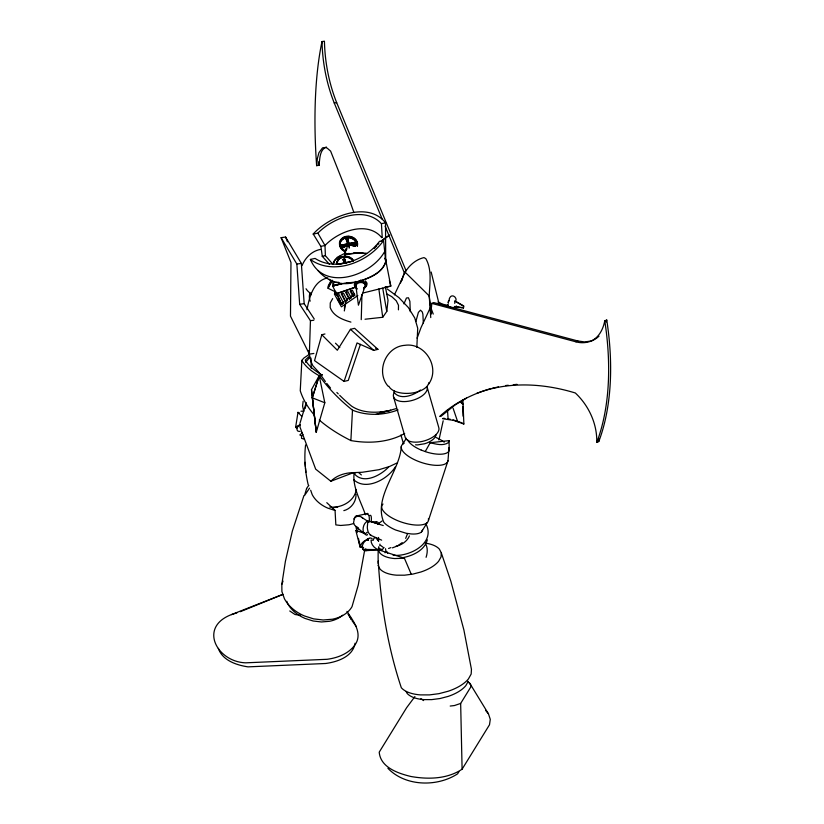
<?xml version="1.0" encoding="UTF-8"?>
<svg xmlns="http://www.w3.org/2000/svg" width="824" height="824" viewBox="0 0 824 824"><rect width="100%" height="100%" fill="white"/><g stroke="black" fill="none" stroke-linecap="round" stroke-linejoin="round"><path stroke-width="1.24" d="M378.123 563.503L378.134 549.659L404.409 558.229L411.279 574.318M299.246 412.762L297.989 412.361L295.651 427.069L296.722 428.439M356.009 494.287C356.39 501.631 350.973 508.841 343.835 510.643M598.78 438.502L598.739 441.561L596.751 442.375C597.276 423.876 588.748 405.521 575.327 392.986C543.418 383.201 508.12 381.203 476.581 393.439M398.425 309.845L398.497 305.271L396.241 300.791L391.812 296.681L386.569 293.808M369.451 521.108L369.204 516.586L367.679 513.465L355.525 516.215L353.908 519.017M361.242 319.65L361.952 294.59M313.862 353.465L309.361 354.104L310.442 320.701L299.668 304.293L296.856 264.041L281.097 237.673L285.588 237.044L301.347 263.402L304.169 303.654L314.263 319.032M378.525 537.444L378.484 541.45M423.32 322.977L422.887 314.181L422.259 311.925L420.477 310.174L418.396 312.368L415.863 321.545M416.831 347.347L417.716 328.23L414.75 317.971L408.344 307.527L398.929 297.618L387.146 288.905M309.587 354.124L303.829 358.079L301.862 360.376L300.255 390.761A167.138 90.249 3 0 0 314.408 415.142M301.872 360.376A179.292 58.895 -5.4 0 0 317.23 374.601L319.197 375.713L322.246 374.889L319.197 375.713L311.493 389.659L316.22 432.044L316.354 429.479M319.053 378.288L319.197 375.713L321.473 378.752A179.292 127.586 14.5 0 0 352.497 410.167C367.071 416.058 383.479 415.44 398.054 409.919M312.275 397.755L319.197 375.713L324.811 402.761L316.292 432.116L316.498 428.274M319.135 378.36L319.269 375.785L321.298 375.229L319.279 375.785L312.348 397.838L316.292 432.116M404.677 433.537C388.475 442.55 368.853 443.765 350.88 440.562L352.487 410.177M359.449 542.038L359.522 543.747M379.936 544.108L379.802 545.776M449.214 300.997L449.348 298.484M454.714 303.366L454.93 300.925L463.634 305.889L463.438 308.022L455.816 306.868M463.438 308.022L463.634 305.889M410.259 311.699L409.899 301.399L408.436 297.783L406.448 298L403.925 303.901M425.174 543.14A34.423 16.326 -12.3 0 1 439.388 549.155L441.293 552.842L450.913 581.414L463.881 629.938L471.452 669.366L471.163 674.063L468.434 678.924A34.783 16.49 -12.3 0 1 448.184 691.243L438.955 693.664L429.469 694.9L420.384 694.889A39.336 18.653 -12.3 0 1 401.319 687.731C387.754 647.149 380.729 603.848 378.267 561.113M441.293 552.842L441.046 556.952L438.656 561.206A30.437 14.43 -12.3 0 1 420.93 571.99L412.855 574.101L404.553 575.193L396.602 575.183A34.423 16.326 -12.3 0 1 379.916 568.921L378.02 565.233M431.488 307.228L431.735 303.387L433.712 302.573L577.83 340.971L584.731 341.929L591.045 341.012M355.051 643.225C353.012 656.646 337.377 661.95 325.583 663.495L248.045 666.863C236.509 665.143 222.48 660.467 218.329 648.395M326.417 147.012C319.516 149.7 319.836 159.104 319.063 165.284L316.643 165.675L317.415 158.321L318.96 152.625L322.534 147.867L325.562 147.486L327.2 148.155L330.63 151.142L345.596 188.861L353.887 212.561M355.041 286.309L355.711 287.113L336.45 293.808L332.628 285.949L332.968 281.499M335.852 285.156L333.576 285.753L333.741 283.528M344.422 308.475L344.731 304.756M305.58 444.97C304.015 458.298 305.127 471.936 308.258 484.965M371.233 521.726C371.387 520.243 371.882 514.001 369.719 515.381M357.832 295.558L341.394 306.816L334.493 294.219L336.45 293.808L336.594 292.427L328.076 288.287L328.374 285.598L331.217 280.273M334.843 290.985L334.493 294.219L355.556 287.113L356.133 287.731M341.744 304.272L336.903 294.302L341.744 304.272L343.618 302.985L343.752 301.78L341.764 304.087M345.503 301.697L341.229 293.869L343.454 293.128L347.388 300.41L345.503 301.697L341.394 292.427M351.374 295.816L351.148 297.825L349.263 299.112L346.338 292.005M353.033 296.537L350.128 290.913L352.353 290.172L354.917 295.25L353.033 296.537L353.166 295.291L350.767 290.45M354.65 285.743L355.659 281.437M360.912 279.82L360.819 280.706L357.832 281.509M344.339 263.113L344.473 261.919M310.751 295.147L310.998 292.953M365.032 319.228L382.727 317.271L386.765 311.462L388.032 300.307L385.375 286.917M428.449 520.459L447.988 460.719L448.998 447.628M300.173 425.328L299.967 427.038L315.674 469.144L330.846 481.257L353.496 472.646L362.323 472.255L378.947 469.701L389.35 466.569L396.777 463.088M364.682 550.133L358.265 585.019L352.013 606.68A34.783 25.492 11.3 0 1 332.381 619.226L323.173 619.988L313.625 618.875L304.386 615.94A39.336 28.83 11.3 0 1 284.445 598.77L281.901 591.56L281.829 584.391L285.392 561.371L292.335 531.13L303.953 495.554M348.923 245.614C347.924 244.213 346.183 246.098 348.192 243.997M340.374 246.407L340.683 247.262L347.852 245.799M344.587 254.544L346.338 248.57L344.587 254.544L355.484 253.328L366.628 253.421L355.515 253.102L344.617 254.317L344.545 259.179M347.079 254.029L349.005 253.359M346.307 263.371L346.193 262.31L344.916 262.423M355.484 253.328L362.993 252.937M375.899 246.469L375.857 246.695A65.642 56.197 6.9 0 1 376.815 245.603M303.139 401.257L302.583 406.067L303.716 411.186M344.319 310.957L345.792 302.367M346.605 249.806L347.44 244.965L349.005 244.646L349.273 247.066M299.905 423.474L306.24 402.617M443.178 420.786L438.945 439.975M373.313 539.802L374.148 538.01L376.187 537.722M384.046 547.476L382.326 549.629L365.732 550.679L363.569 550.113L362.55 547.991M356.277 489.662C354.341 501.548 340.971 508.418 329.734 507.018M606.258 321.968L606.732 320L604.754 320.824C603.281 328.714 599.378 336.862 591.941 340.673M426.09 557.323C427.481 552.976 427.924 548.115 425.648 543.964M355.154 285.835C355.391 278.697 370.718 281.808 364.301 287.772M355.875 285.815C356.565 281.334 366.052 281.283 365.063 286.361L358.43 305.189L355.875 285.815L356.421 287.38M448.689 300.43L448.132 302.635L448.277 302.048M367.38 534.282L367.226 534.869A4.965 1.586 59.6 0 1 365.65 534.652L364.033 532.974M306.971 309.69C309.412 297.124 313.264 280.912 327.849 277.822M354.135 472.924C352.27 487.242 360.891 501.404 365.434 514.794M427.357 539.802C424.607 550.257 413.092 555.582 403.317 557.57M324.944 333.978L321.803 334.74L314.531 360.634L344.072 381.419L348.264 380.41L360.428 344.329M342.228 246.809A1.37 1.133 16 0 0 343.052 247.643L343.618 247.252A53.385 43.785 16.8 0 0 346.152 245.943M305.076 408.56L306.085 405.12M402.04 280.315C404.182 269.922 413.648 259.879 424.01 257.603L425.833 258.654C432.198 269.819 429.675 283.672 429.222 295.94L404.759 271.827L400.526 282.951M401.298 446.505C399.949 471.081 373.025 497.5 383.829 522.323A22.001 8.508 18.1 0 0 395.633 529.997L406.201 533.262L411.248 533.952A20.744 8.024 18.1 0 0 421.517 531.871L427.213 522.643M360.49 544.839L360.582 547.321L363.59 547.414M347.996 244.285C347.007 242.72 350.406 243.214 348.902 244.687A53.385 45.897 -3.6 0 0 349.891 244.986M344.072 381.419L357.049 342.928L373.746 350.354L377.938 349.345L354.629 328.312L350.437 329.322L337.325 350.241L321.803 334.74M348.109 244.46A55.393 49.265 19.8 0 1 346.039 238.836L346.08 238.723A55.373 49.265 19.8 0 0 348.099 244.357L348.933 244.141A53.406 47.009 18.3 0 0 347.646 238.548L347.749 239.125A53.385 46.978 18.2 0 1 348.933 244.254L348.768 245.15M407.437 533.89L405.676 538.391M306.61 488.508L304.53 495.512L309.525 488.189M281.829 584.391L283.034 581.074M417.109 338.211L421.012 327.622L430.612 307.064L433.239 314.078M436.143 434.938L435.299 436.936A14.276 7.097 -16.1 0 1 424.7 443.745L417.706 444.888A13.689 6.808 -16.1 0 1 415.574 444.806M394.408 294.868L401.999 278.924M409.415 535.919C407.138 541.419 401.587 545.035 395.922 546.291M347.872 244.151L348.222 245.202M344.731 263.33L346.224 263.196M331.928 281.066L334.946 282.076M302.078 265.513C305.292 257.716 311.905 250.929 320.454 249.445M421.517 531.871L422.537 529.956M428.449 384.365C440.686 367.803 425.236 342.259 404.965 345.308C385.694 346.513 375.507 371.748 388.125 386.24M328.23 286.948L331.619 280.737M332.649 298.618L330.259 302.944L330.187 307.507C333.287 316.179 342.774 319.753 350.911 322.102M430.21 442.704C435.958 444.115 442.89 446.186 448.266 442.704L449.07 440.644L430.21 442.704L425.256 451.552M328.076 288.287L332.566 280.273M468.217 681.376L465.828 685.63A30.437 14.43 -12.3 0 1 448.102 696.414L440.026 698.525L431.724 699.617L423.783 699.607A34.423 16.326 -12.3 0 1 407.087 693.345L406.139 691.501M333.586 262.217L337.274 257.263L344.133 253.658M305.642 362.385L309.546 357.544M414.915 696.558L406.613 707.723L379.215 752.158C380.461 767.505 398.167 773.406 410.898 776.486C428.017 779.514 447.195 779.164 462.099 769.194L460.657 703.439L470.792 687L470.762 684.929L467.764 681.355M458.937 771.676L457.598 773.839C437.122 787.188 405.284 786.529 387.919 768.308M462.099 769.194L489.507 724.76L490.28 719.342L488.467 713.872L469.443 682.766M333.576 262.053L335.018 259.756L340.333 256.027M295.651 427.069L300.358 424.494M374.281 248.601L375.239 247.282M402.524 444.321L406.376 438.265M395.335 466.868C387.723 479.341 365.856 491.279 353.599 479.63M320.886 246.263L322.266 256.315L329.404 264.257M384.355 252.082C370.79 275.947 324.007 291.881 310.37 259.406L315.087 258.427C335.77 271.889 365.774 259.828 379.493 241.36L383.582 240.515L385.714 261.641C382.799 271.971 371.593 276.648 362.457 280.253M381.79 237.683C367.442 220.162 338.231 231.359 325.006 245.5L320.814 246.366L313.223 233.995C329.003 216.465 367.968 200.356 385.529 222.82L385.714 261.641L385.138 258.067M383.582 240.515C368.596 262.125 333.483 276.122 310.421 259.498M355.391 284.888C357.503 279.243 370.233 282.828 364.26 288.142M365.063 286.361L363.765 287.813M366.021 285.907L366.814 282.725L365.32 280.902M366.845 514.166L367.679 513.465M332.824 263.659L334.163 261.826M332.824 264.02L334.235 262.351M302.902 434.361L301.533 436.627L301.574 438.389L304.18 439.13M449.585 298.133C451.171 293.797 456.28 296.238 456.136 300.204M390.885 547.6L388.588 548.496M345.596 300.884L347.584 298.587M349.376 298.113L350.705 296.589M353.166 295.291L354.495 293.756M367.133 532.304L365.444 533.725L363.981 533.478L355.834 526.371A6.448 6.18 -48 0 1 353.568 522.673L354.382 518.492A4.893 4.686 -48 0 1 357.801 516.267L360.572 516.596L369.121 522.179M388.64 466.992C381.018 475.201 364.507 484.193 355.103 474.645L354.835 472.863M313.141 234.109L317.868 233.13C332.958 217.629 364.496 205.485 381.43 223.675L382.223 237.394M439.625 416.481C454.158 403.008 472.307 393.944 491.248 388.454M440.696 416.511L455.054 404.965L466.477 398.136M330.857 481.247C336.8 475.273 345.297 472.77 353.548 472.595M598.976 336.182C592.94 341.929 583.866 344.144 575.852 341.795L431.735 303.387M402.225 542.625L397.539 545.921L392.399 547.878M299.576 425.236C296.393 426.41 295.548 432.178 300.039 431.457M309.628 355.989L305.241 360.067L305.951 361.221A176.202 57.886 -5.4 0 0 320.237 373.849L320.804 374.168M374.632 522.88L377.392 521.922L378.844 523.25M420.436 390.02C413.72 395.345 400.567 400.433 394.181 392.564L394.13 390.566M379.493 522.89L382.048 520.995M302.346 432.682L299.854 434.959L301.193 435.731M366.289 540.05C363.477 541.934 361.169 546.127 362.787 549.402L378.422 549.659L379.102 548.763L378.669 546.786M365.877 548.959L364.126 549.855M345.112 263.268L346.142 263.289M367.226 539.061L369.966 537.918L372.129 538.484M363.518 288.822C377.124 278.718 344.813 279.254 357.307 289.008M282.467 594.526L231.441 614.601C198.1 627.27 217.124 661.95 245.717 662.826L327.179 659.293C337.809 657.851 348.779 653.679 355.185 644.636C362.951 633.141 353.238 620.894 346.966 611.408M343.052 247.643L343.155 247.602A53.406 43.826 16.8 0 0 346.101 246.067M377.783 524.311L379.503 524.383M460.657 703.439L454.385 705.56L450.203 706.044M575.852 341.795L577.83 340.971M240.299 611.686L282.92 594.392M347.8 244.192L348.933 244.141M396.169 408.601L375.765 414.441M231.441 614.601L236.921 612.871M333.576 285.753L341.806 283.528L332.628 285.949L334.173 285.66M336.8 295.26L339.014 294.58L343.618 302.985M361.86 547.188L360.129 547.095L355.813 530.45L357.565 530.687M335.378 285.289L339.169 284.27M365.732 550.679L367.071 550.308M430.643 314.088L431.467 313.862L429.211 295.888L430.756 317.59M332.628 285.949L345.194 283.075L355.587 282.107M367.525 539.081L368.771 538.814M357.122 245.037L355.556 241.432A8.425 7.138 8.2 0 0 345.998 237.93A8.425 7.138 8.2 0 0 339.993 244.749L341.239 248.343A8.425 7.138 8.2 0 0 344.401 251.021M363.24 292.953L390.803 286.093L385.313 258.015L385.879 261.61C381.728 274.485 366.721 279.367 354.825 282.323C341.249 286.206 327.416 281.406 318.188 270.808L318.188 270.808M492.453 388.197L498.479 386.919M381.43 223.675L385.529 222.82M322.266 256.315L325.387 255.667L332.999 264.422M384.757 287.339L390.803 286.093L389.371 280.469M340.714 247.066L347.882 245.603M344.648 254.091L347.151 253.576M338.674 264.061L352.106 261.311M339.869 264.01L349.633 262.011M300.976 411.228L303.706 411.125M316.632 165.665A238.785 73.254 81 0 1 321.999 41.561L324.429 41.2C324.924 62.161 328.91 83.121 336.666 102.619L406.077 270.736M322.009 41.581C322.503 62.542 326.489 83.512 334.245 103.01L336.666 102.619M379.864 412.402L390.7 410.352C377.969 413.123 362.766 413.617 351.642 406.17A176.202 125.382 14.5 0 1 339.663 395.304M296.856 264.041L301.347 263.402M299.668 304.293L304.169 303.654M310.442 320.701L313.81 320.217M404.409 558.229L394.737 558.559A30.756 14.585 -12.3 0 1 379.833 552.956L378.134 549.659M505.751 385.519L508.253 385.251M513.259 384.726L517.009 384.334M332.505 507.666L337.644 507.141M353.681 252.968L355.546 252.875M300.636 615.332L295.043 614.508L289.76 610.986M348.603 283.085L346.78 283.085M371.624 521.767L376.486 521.839M382.326 549.629L378.463 548.259M378.422 549.659C374.529 548.65 370.759 544.118 371.058 540.05L373.128 540.194M356.565 515.927L358.976 516.463M367.144 539.761L368.483 540.214M443.065 418.304L444.898 418.448M442.653 418.736L453.509 420.364L463.861 423.989L462.892 399.63M358.11 527.587L356.432 527.556A6.438 0.948 16.9 0 0 357.163 528.544L358.234 529.07M348.202 244.11L349.005 244.646L349.211 248.178M454.632 306.435L462.264 307.589M393.11 555.263C408.807 557.014 435.031 543.964 426.472 525.001M448.524 418.952L450.326 419.272M350.385 245.13A53.385 45.897 -3.6 0 0 354.423 246.108L354.917 246.077A53.406 45.907 -3.7 0 1 350.385 244.965M365.094 533.478L355.813 530.45M452.994 419.859L459.957 422.073M381.656 540.163L370.388 535.147L368.41 532.541A7.807 3.028 83.8 0 1 367.298 527.381L367.71 522.704A5.83 2.266 83.8 0 1 369.399 521.242L383.232 525.547M353.681 523.436A30.437 22.31 11.3 0 1 348.748 524.795L340.693 525.465L335.842 524.898L335.059 510.437L327.839 508.151A30.756 22.547 11.3 0 1 312.244 494.719L310.658 490.208M421.332 450.141L426.729 452.088A22.052 8.528 18.1 0 0 449.327 450.038M312.348 397.838L324.811 402.761M460.812 422.393L463.861 423.989M375.713 348.356L377.938 349.345M368.596 521.427L367.926 521.077C363.518 522.56 361.849 529.585 363.981 533.478M345.689 252.69L344.617 254.317A10.887 9.218 8.2 0 1 344.854 255.09M454.827 301.162L463.541 306.137M355.834 526.371L357.08 527.082M382.975 547.188L380.575 545.385M369.399 521.242L370.079 521.685M377.186 539.617L378.638 540.915M420.889 698.68L423.598 700.575M358.708 472.636L361.376 474.943M368.194 539.905L367.854 539.607C364.342 540.153 360.634 543.541 360.129 547.095M355.824 287.257L356.637 287.988M356.596 288.369L355.196 285.464M301.636 416.192L297.989 412.361M350.437 329.322L373.746 350.354M460.4 402.019L463.088 404.502L461.183 401.659M326.788 502.671L335.059 510.437M329.373 279.315L330.269 280.273M457.114 421.064L457.619 421.558L453.066 408.158M447.628 418.798L448.132 419.303A698.804 502.094 -45.5 0 1 447.514 409.93M335.481 343.206L339.797 347.512M376.805 538.783L377.783 539.813M330.517 388.032L326.716 383.397M485.594 710.401L488.467 713.872M387.733 553.285L385.828 550.823L385.519 548.732M352.075 620.709L356.164 626.364M325.387 381.502L318.383 371.768L312.811 365.691L311.008 361.53L308.403 350.519M348.171 614.086L351.426 619.607M348.253 614.189L351.436 619.617M317.868 233.13L325.006 245.5L325.387 255.667M351.148 297.825L347.903 291.655L345.678 292.396L349.263 299.112M337.809 299.091L340.559 304.252M353.321 261.064L352.857 260.157A8.425 7.138 8.2 0 0 343.299 256.655A8.425 7.138 8.2 0 0 337.294 263.474L337.449 264.308M309.361 354.104L290.481 316.138L290.975 262.495L281.097 237.673M334.245 103.01L382.151 219.03M385.086 226.126L404.636 273.486M355.566 282.22L356.493 284.496M285.588 237.044L287.473 241.772M344.597 263.289A55.373 43.641 -0.4 0 1 343.062 259.684L343.062 259.519A1.37 1.092 0 0 1 344.607 259.158L344.638 259.406A53.406 42.827 0.2 0 1 345.74 263.113M345.874 263.361A53.385 42.827 0.3 0 0 344.782 259.653L344.607 259.158M344.782 259.653L344.638 259.251A1.37 1.092 0 0 0 343.062 259.684M286.824 601.293L287.566 603.395A34.423 25.235 11.3 0 0 305.014 618.422L313.099 620.987L321.453 621.966L329.507 621.296A30.437 22.31 11.3 0 0 342.578 615.26M400.928 434.959L403.399 443.487M393.553 396.941L405.243 437.503A17.489 8.693 -16.1 0 0 424.721 440.768A17.489 8.693 -16.1 0 0 438.77 427.512L427.079 386.95A17.489 8.693 -16.1 0 1 408.601 401.216A17.489 8.693 -16.1 0 1 394.449 392.142M431.148 272.002L439.099 304.035M356.236 527.762L357.225 532.5M358.461 538.422L360.191 546.703M356.483 242.977L356.802 245.027M382.717 288.163L386.765 311.462M378.855 288.925L382.727 317.271M311.493 389.659L316.22 432.044M352.806 244.306A55.373 47.39 -6.2 0 1 355.422 244.738L355.432 244.872A1.37 1.174 -5 0 1 355.041 246.232M305.024 462.274L305.405 466.621M305.519 467.991L305.9 472.317M462.676 406.438L463.057 416.182M310.988 358.1L311.256 368.307M449.173 448.926L449.07 440.644M319.053 165.284A238.785 73.254 81 0 1 318.806 161.7M604.775 320.824A238.785 132.571 67.5 0 1 596.782 442.406M606.752 320.011A238.785 132.571 67.5 0 1 598.76 441.582M448.483 306.137A33.187 23.845 -45.5 0 1 438.038 302.017M447.504 305.168A33.187 23.845 -45.5 0 1 438.533 302.13M456.445 305.951A4.378 2.359 3 0 1 452.211 307.537A4.378 2.359 3 0 1 447.998 305.622M447.854 305.004A4.378 2.359 3 0 1 448.452 303.84M350.89 440.552A167.138 90.249 3 0 1 319.269 420.034M338.262 393.893A176.202 125.382 14.5 0 1 336.882 392.482M306.621 488.508A30.437 22.31 11.3 0 1 308.856 485.418M428.892 382.635A20.239 10.578 -4.3 0 1 406.541 393.409A20.528 10.733 -4.3 0 1 388.866 386.219M385.014 552.76A30.437 14.43 -12.3 0 1 386.858 551.472M311.39 293.9A20.528 12.875 4.7 0 1 306.034 288.771M310.184 301.141A17.489 14.214 -19.3 0 1 309.742 293.704M447.988 460.719A24.432 9.445 18.1 0 1 417.943 461.224A24.432 9.445 18.1 0 1 404.193 443.209M421.332 450.141A22.052 8.528 18.1 0 1 407.509 439.625M436.205 437.565A22.052 8.528 18.1 0 1 444.229 442.179M428.387 518.718A24.432 9.445 18.1 0 1 402.4 522.406A24.432 9.445 18.1 0 1 382.985 504.061M338.911 282.364A55.692 29.077 -19.1 0 1 336.243 282.199M343.093 247.499A1.37 1.133 16 0 1 342.31 246.778M342.176 246.448A55.373 45.979 15.2 0 1 343.062 246.026M344.875 245.222A55.373 45.979 15.2 0 1 345.792 244.852M347.192 244.316A55.373 45.979 15.2 0 1 347.666 244.151L347.728 244.038A55.393 45.979 15.2 0 0 346.78 244.378M342.218 246.304A55.393 45.979 15.2 0 1 343.103 245.892M344.926 245.099A55.393 45.979 15.2 0 1 345.853 244.728M355.422 244.738A1.37 1.174 -5 0 1 355.031 246.098M349.881 244.821A53.406 45.907 -3.7 0 1 348.902 244.522M349.108 243.883A55.373 47.39 -6.2 0 1 349.644 243.935M349.108 244.058A55.393 47.411 -6.1 0 1 349.644 244.1M351.766 244.316A55.393 47.411 -6.1 0 1 355.432 244.872M346.039 238.836A1.37 1.215 19 0 1 347.584 238.558M344.339 250.372A8.837 7.478 8.2 0 1 340.456 240.639A8.837 7.478 8.2 0 1 351.312 236.941A8.837 7.478 8.2 0 1 357.101 246.036M344.185 250.609A9.157 7.746 8.2 0 1 340.158 240.515A9.157 7.746 8.2 0 1 351.415 236.694A9.157 7.746 8.2 0 1 357.41 246.108M344.247 251.248A8.745 7.406 8.2 0 1 342.897 238.898A8.745 7.406 8.2 0 1 356.761 243.101M382.254 240.258A65.642 54.889 9.4 0 1 389.762 235.128A65.642 56.197 6.9 0 0 381.069 241.463M377.835 244.532A65.642 56.197 6.9 0 1 378.875 243.492M344.628 263.124A55.393 43.672 -0.4 0 1 343.062 259.519M336.758 264.411A8.837 7.478 8.2 0 1 343.052 257.263A8.837 7.478 8.2 0 1 353.063 260.93M336.439 264.401A9.157 7.746 8.2 0 1 342.959 257.006A9.157 7.746 8.2 0 1 353.341 260.796M336.975 263.464A8.745 7.406 8.2 0 1 343.206 256.398A8.745 7.406 8.2 0 1 353.125 260.024M371.037 535.116A5.83 2.266 83.8 0 1 370.388 535.147M361.818 517.307A6.448 6.18 -48 0 1 362.869 518.327M340.178 245.387L356.05 242.143L340.178 245.387M349.077 245.356L356.637 243.811L349.077 245.356"/></g></svg>
